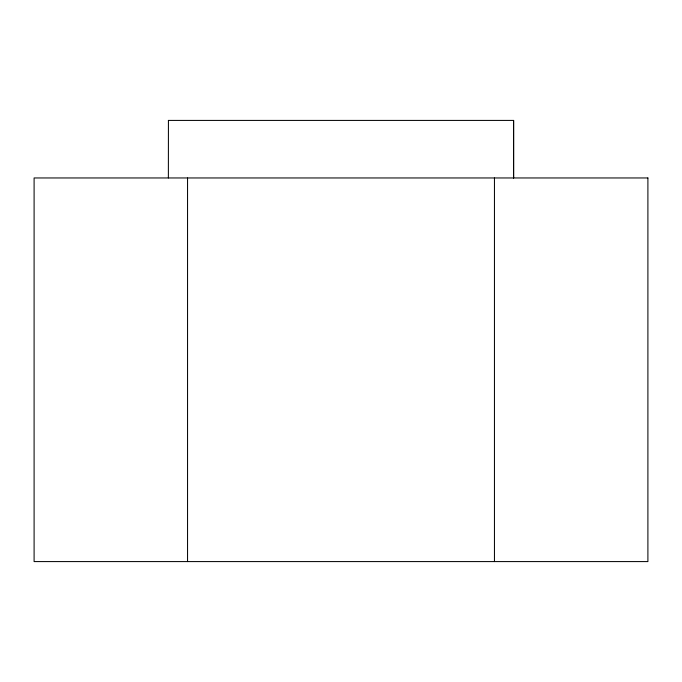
<?xml version="1.0" encoding="UTF-8"?>
<svg xmlns="http://www.w3.org/2000/svg" width="682" height="682" viewBox="0 0 682 682"><rect width="100%" height="100%" fill="white"/><g stroke="black" fill="none" stroke-linecap="round" stroke-linejoin="round"><path stroke-width="1.02" d="M168.369 120.416L513.631 120.416L513.631 177.959M513.572 120.416L513.572 177.959M494.45 177.959L494.45 561.584M187.55 177.959L187.55 561.584M168.428 120.416L168.369 177.959M647.9 177.959L34.1 177.959L34.1 561.584L647.9 561.584L647.9 177.959"/></g></svg>
